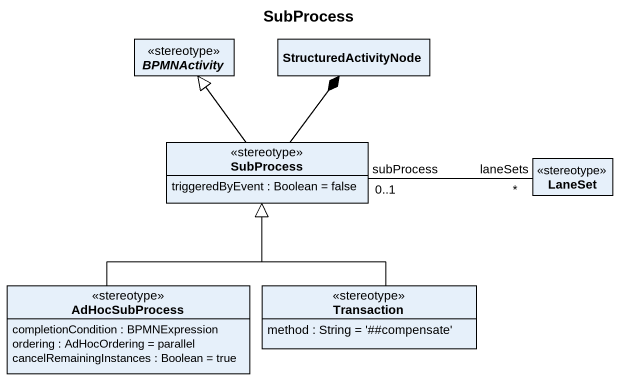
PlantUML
@startuml
title SubProcess
hide circle
hide empty members
abstract class BPMNActivity <<stereotype>>
class StructuredActivityNode
class SubProcess <<stereotype>> {
  triggeredByEvent : Boolean = false
}
class LaneSet <<stereotype>>
class AdHocSubProcess <<stereotype>> {
  completionCondition : BPMNExpression
  ordering : AdHocOrdering = parallel
  cancelRemainingInstances : Boolean = true
}
class Transaction <<stereotype>> {
  method : String = '##compensate'
}
SubProcess -up-|> BPMNActivity
SubProcess -up-* StructuredActivityNode
SubProcess "subProcess\n0..1" -right- "laneSets\n*" LaneSet
AdHocSubProcess -up-|> SubProcess
Transaction -up-|> SubProcess
@enduml
